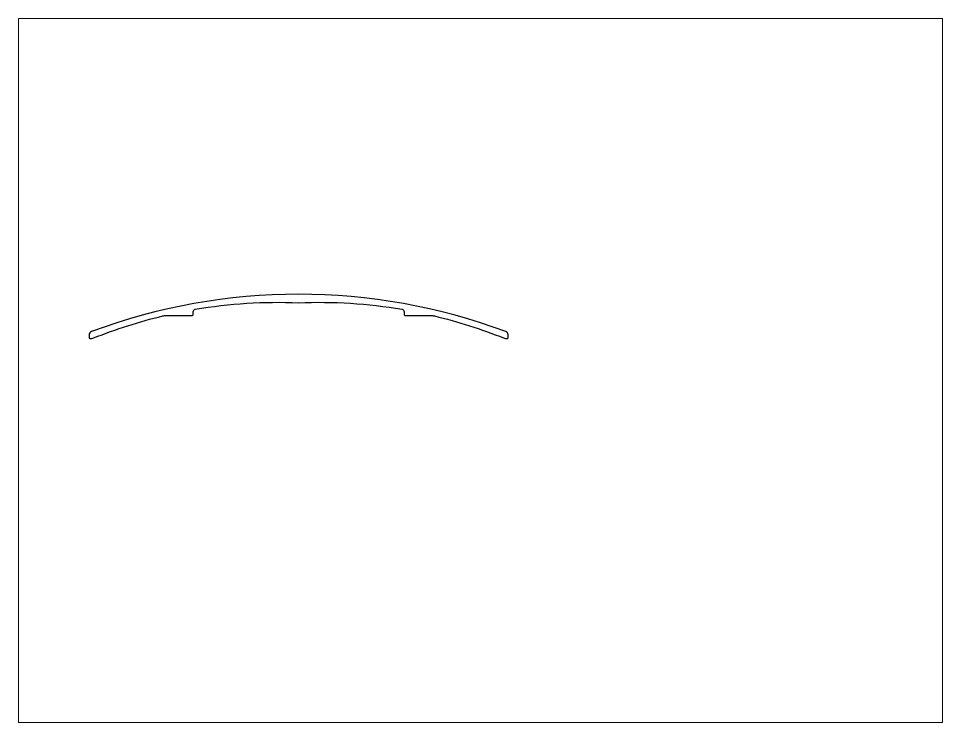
# Paper-space layout 'Layout1' of a CAD drawing. Extents: x 27 to 240, y 20 to 183.
# The model-space entities are those that its viewports show. They can reach past a viewport. Long polylines and large blocks are cut down to what shows.
import ezdxf

# ---------------------------------------------------------------- set-up
doc = ezdxf.new("R2010")
doc.units = 0
doc.header["$LTSCALE"] = 15
doc.layers.get('0').update_dxf_attribs({"linetype": 'CONTINUOUS'})

msp = doc.modelspace()

# ---------------------------------------------------------------- linework, layer by layer
at = {"color": 7}
msp.add_lwpolyline([(114.58, 158.59, -0.052384), (157.75, 155.84, -0.365705), (158.58, 154.85), (158.58, 153.74, 0.414214), (159.08, 153.24), (169.88, 153.24, -0.058848), (171.28, 153.07, -0.036678), (200.17, 143.87, 0.095733), (200.92, 143.72), (201.78, 143.72, 0.414214), (202.03, 143.97), (202.03, 145.13, 0.313381), (201.05, 146.54, 0.179907), (28.11, 146.54, 0.313386), (27.13, 145.13), (27.13, 143.97, 0.414214), (27.38, 143.72), (28.24, 143.72, 0.095733), (28.99, 143.87, -0.036678), (57.89, 153.07, -0.058848), (59.28, 153.24), (70.08, 153.24, 0.414214), (70.58, 153.74), (70.58, 154.85, -0.365705), (71.41, 155.84, -0.052384), (114.58, 158.59)], format="xyb", dxfattribs=at)

psp = doc.layouts.get("Layout1")

# ---------------------------------------------------------------- viewports
at = {"layer": '0', "color": 0, "linetype": 'BYBLOCK', "ltscale": 0.05}
psp.add_viewport(center=(133.35, 101.6), size=(213.36, 162.56), view_center_point=(190.51, 130.3), view_height=293.8955, dxfattribs=at)

doc.saveas('drawing.dxf')
